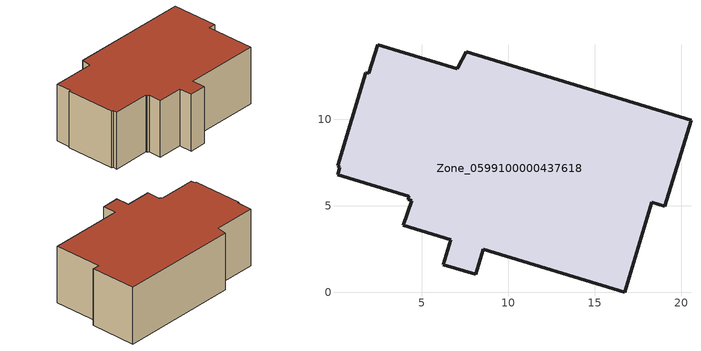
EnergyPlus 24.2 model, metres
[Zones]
Zone_0599100000437618
 floor ground (C_G): 7.06,12.9 7.08,12.96 7.59,13.89 20.57,9.95 19.06,4.98 18.3,5.21 16.73,0 8.56,2.48 8.12,1.03 6.26,1.6 6.7,3.03 3.94,3.87 4.42,5.28 4.22,5.38 4.27,5.54 0.15,6.79 0.28,7.23 0.14,7.3 1.77,12.68 1.95,12.64 2.46,14.29 z0
 wall outside (C_F): 6.7,3.03 6.26,1.6 8.12,1.03 8.56,2.48 16.73,0 18.3,5.21 19.06,4.98 20.57,9.95 7.59,13.89 7.08,12.96 7.06,12.9 2.46,14.29 1.95,12.64 1.77,12.68 0.14,7.3 0.28,7.23 0.15,6.79 4.27,5.54 4.22,5.38 4.42,5.28 3.94,3.87 6.7,3.03 z0:6.5
 roof outside (C_R): 7.08,12.96 7.06,12.9 2.46,14.29 1.95,12.64 1.77,12.68 0.14,7.3 0.28,7.23 0.15,6.79 4.27,5.54 4.22,5.38 4.42,5.28 3.94,3.87 6.7,3.03 6.26,1.6 8.12,1.03 8.56,2.48 16.73,0 18.3,5.21 19.06,4.98 20.57,9.95 7.59,13.89 z6.5
[BUILDING]
Pand.0599100000437618: North Axis=0; Terrain=City; Loads Convergence Tolerance Value=0.04; Temperature Convergence Tolerance Value=0.4; Solar Distribution=FullExterior; Maximum Number of Warmup Days=25; Minimum Number of Warmup Days=1
[Site:Location]
Rotterdam.The.Hague.AP_ZH_NLD Design_Conditions: Latitude=51.96; Longitude=4.45; Time Zone=1; Elevation=-4.5
[SITE:GROUNDTEMPERATURE:BUILDINGSURFACE]
18, 18, 18, 18, 18, 18, 18, 18, 18, 18, 18, 18
[MATERIAL] Thermal Absorptance=0.9; Solar Absorptance=0.7; Visible Absorptance=0.7
Name | Roughness | Thickness | Conductivity | Density | Specific Heat
G.D.2006-2014 | MediumSmooth | 0.15 | 0.06 | 540 | 1210
F.D.2006-2014 | Rough | 0.3 | 0.12 | 1920 | 840
R.D.2006-2014 | MediumRough | 0.2 | 0.08 | 1500 | 1000
[CONSTRUCTION]
C_G: G.D.2006-2014
C_F: F.D.2006-2014
C_R: R.D.2006-2014
[ZONE]
Zone_0599100000437618: Type=1; Multiplier=1; Ceiling Height=Autocalculate; Volume=Autocalculate; Floor Area=autocalculate; Part of Total Floor Area=Yes
[ZONEINFILTRATION:DESIGNFLOWRATE]
Infil_Zone_0599100000437618: Zone or ZoneList or Space or SpaceList=Zone_0599100000437618; Schedule=AlwaysOn; Design Flow Rate Calculation Method=Flow/Area; Flow Rate per Floor Area=0.0021; Constant Term Coefficient=1; Temperature Term Coefficient=0; Velocity Term Coefficient=0; Velocity Squared Term Coefficient=0
[HVACTEMPLATE:ZONE:IDEALLOADSAIRSYSTEM]
Zone_0599100000437618: Maximum Heating Supply Air Temperature=50; Minimum Cooling Supply Air Temperature=13; Maximum Heating Supply Air Humidity Ratio=0.0156; Minimum Cooling Supply Air Humidity Ratio=0.0077; Heating Limit=NoLimit; Cooling Limit=NoLimit; Dehumidification Control Type=ConstantSensibleHeatRatio; Cooling Sensible Heat Ratio=0.7; Dehumidification Setpoint=60; Humidification Control Type=None; Humidification Setpoint=30; Outdoor Air Method=None; Outdoor Air Flow Rate per Person=0.00944; Outdoor Air Flow Rate per Zone Floor Area=0; Outdoor Air Flow Rate per Zone=0; Demand Controlled Ventilation Type=None; Outdoor Air Economizer Type=NoEconomizer; Heat Recovery Type=None; Sensible Heat Recovery Effectiveness=0.7; Latent Heat Recovery Effectiveness=0.65
[ZONECONTROL:THERMOSTAT]
ThermostatControl_Zone_0599100000437618: Zone or ZoneList=Zone_0599100000437618; Control Type Schedule=DualSetpointControlType; Control 1=Thermostat_Zone_0599100000437618; Temperature Difference Between Cutout And Setpoint=0
[THERMOSTATSETPOINT:DUALSETPOINT]
Thermostat_Zone_0599100000437618: Heating Setpoint Temperature Schedule=HeatingSetpoint_Zone_0599100000437618; Cooling Setpoint Temperature Schedule=CoolingSetpoint_Zone_0599100000437618
[SCHEDULE:COMPACT]
HeatingSetpoint_Zone_0599100000437618: Through: 12/31, For: AllDays, Until: 24:00, 21
CoolingSetpoint_Zone_0599100000437618: Through: 12/31, For: AllDays, Until: 24:00, 24
DualSetpointControlType: Through: 12/31, For: AllDays, Until: 24:00, 4
AlwaysOn: Through: 12/31, For: AllDays, Until: 24:00, 1
